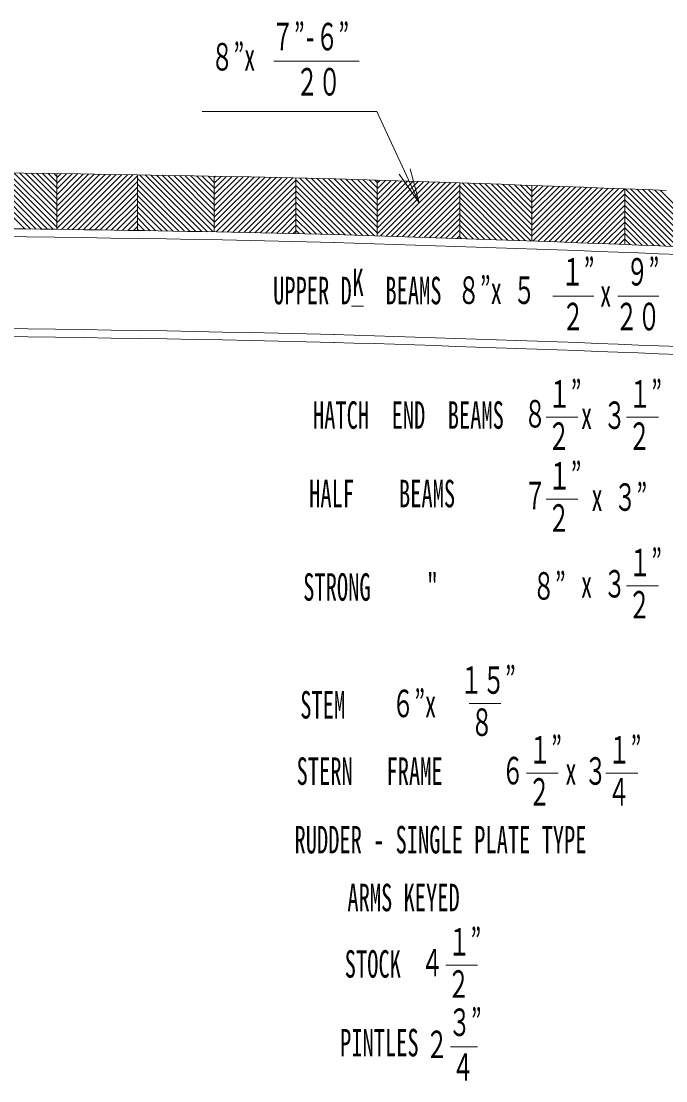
# Model space of a CAD drawing. Units: millimetres, scale not verified. Extents: x -8222 to 8222, y -5815 to 5815.
# Drawn here: x 269 to 1300, y -827 to 867 of the extents above; entities that cross this region are included whole.
import ezdxf
from ezdxf.enums import TextEntityAlignment as Align

# ---------------------------------------------------------------- set-up
doc = ezdxf.new("R2010")
doc.units = ezdxf.units.MM
doc.header["$LTSCALE"] = 20
doc.layers.add('0-0_0', color=3, linetype='Continuous', lineweight=18)
doc.layers.add('0-2_寸法', color=2, linetype='Continuous', lineweight=18)
doc.styles.add('ＭＳ ゴシック', font='')
doc.styles.get('ＭＳ ゴシック').set_extended_font_data('MS Gothic')

msp = doc.modelspace()

# ---------------------------------------------------------------- linework, layer by layer
at = {"layer": '0-0_0'}
for p, q in [((274.8, 534.82), (192.65, 616.97)), ((283.9, 534.7), (193.94, 624.66)), ((293, 534.58), (203.02, 624.56)), ((302.1, 534.47), (212.1, 624.46)), ((311.2, 534.35), (221.18, 624.36)), ((320.3, 534.22), (230.26, 624.26)), ((325.78, 537.72), (239.35, 624.15)), ((325.78, 546.7), (248.44, 624.04)), ((325.78, 555.68), (257.53, 623.94)), ((325.78, 564.66), (266.62, 623.82)), ((325.78, 573.64), (275.71, 623.71)), ((325.78, 582.62), (284.81, 623.6)), ((325.78, 591.6), (293.9, 623.48)), ((325.78, 600.58), (303, 623.36)), ((325.78, 609.56), (312.1, 623.24)), ((325.78, 618.54), (321.21, 623.12)), ((325.78, 623.06), (325.78, 534.15)), ((325.78, 616.22), (332.52, 622.96)), ((325.78, 607.24), (341.38, 622.84)), ((325.78, 598.26), (350.24, 622.72)), ((325.78, 589.28), (359.09, 622.59)), ((325.78, 580.3), (367.94, 622.46)), ((325.78, 571.32), (376.79, 622.33)), ((325.78, 562.34), (385.64, 622.2)), ((325.78, 553.36), (394.49, 622.07)), ((325.78, 544.38), (403.34, 621.93)), ((325.78, 535.4), (412.18, 621.8)), ((333.41, 534.04), (421.02, 621.66)), ((342.26, 533.92), (429.86, 621.52)), ((351.12, 533.79), (438.7, 621.38)), ((359.97, 533.67), (447.54, 621.23)), ((368.82, 533.54), (454.72, 619.44)), ((377.67, 533.41), (454.72, 610.46)), ((454.72, 621.11), (454.72, 532.2)), ((539.32, 530.72), (454.72, 615.33)), ((548.47, 530.55), (457.97, 621.06)), ((557.63, 530.38), (467.1, 620.91)), ((566.78, 530.21), (476.23, 620.75)), ((575.93, 530.03), (485.37, 620.6)), ((577.63, 537.32), (494.51, 620.44)), ((577.63, 546.3), (503.65, 620.28)), ((577.63, 555.28), (512.79, 620.12)), ((577.63, 564.26), (521.94, 619.95)), ((577.63, 573.24), (531.08, 619.79)), ((577.63, 582.22), (540.23, 619.62)), ((577.63, 591.2), (549.38, 619.45)), ((577.63, 600.18), (558.53, 619.28)), ((577.63, 609.16), (567.68, 619.11)), ((577.63, 618.14), (576.84, 618.93)), ((577.63, 618.92), (577.63, 530)), ((577.63, 616.62), (579.88, 618.88)), ((577.63, 607.64), (588.69, 618.7)), ((577.63, 598.66), (597.5, 618.53)), ((577.63, 589.68), (606.31, 618.36)), ((577.63, 580.7), (615.11, 618.18)), ((577.63, 571.72), (623.91, 618)), ((577.63, 562.74), (632.72, 617.83)), ((577.63, 553.76), (641.51, 617.64)), ((577.63, 544.78), (650.31, 617.46)), ((577.63, 535.8), (659.11, 617.28)), ((580.75, 529.94), (667.9, 617.09)), ((589.56, 529.77), (676.7, 616.9)), ((598.37, 529.6), (685.49, 616.72)), ((607.17, 529.42), (694.28, 616.52)), ((615.98, 529.25), (703.06, 616.33)), ((624.78, 529.07), (708.19, 612.48)), ((708.19, 616.22), (708.19, 527.3)), ((796.47, 525.03), (708.19, 613.31)), ((805.75, 524.73), (714.39, 616.08)), ((815.03, 524.43), (723.58, 615.88)), ((824.31, 524.13), (732.77, 615.67)), ((833.59, 523.83), (741.96, 615.46)), ((838.1, 528.29), (751.15, 615.25)), ((838.1, 537.27), (760.34, 615.03)), ((838.1, 546.25), (769.54, 614.82)), ((838.1, 555.23), (778.79, 614.54)), ((838.1, 564.21), (788.07, 614.24)), ((838.1, 573.19), (797.35, 613.94)), ((838.1, 582.17), (806.63, 613.64)), ((838.1, 591.15), (815.91, 613.34)), ((838.1, 600.13), (825.19, 613.04)), ((838.1, 609.11), (834.48, 612.74)), ((838.1, 612.63), (838.1, 523.68)), ((838.1, 607.69), (842.89, 612.47)), ((838.1, 598.71), (851.58, 612.19)), ((838.1, 589.73), (860.28, 611.91)), ((838.1, 580.75), (868.98, 611.62)), ((838.1, 571.77), (877.68, 611.34)), ((838.1, 562.79), (886.37, 611.05)), ((838.1, 553.81), (895.07, 610.77)), ((838.1, 544.83), (903.76, 610.49)), ((838.1, 535.85), (912.46, 610.2)), ((838.1, 526.87), (921.15, 609.91)), ((386.52, 533.28), (454.72, 601.48)), ((530.18, 530.89), (454.72, 606.35)), ((521.03, 531.06), (454.72, 597.37)), ((633.58, 528.89), (708.19, 603.5)), ((642.38, 528.71), (708.19, 594.52)), ((787.19, 525.33), (708.19, 604.33)), ((777.91, 525.63), (708.19, 595.34)), ((843.71, 523.5), (929.84, 609.63)), ((852.41, 523.21), (938.54, 609.34)), ((861.11, 522.93), (947.23, 609.05)), ((869.81, 522.65), (955.92, 608.76)), ((878.5, 522.36), (964.61, 608.47)), ((887.2, 522.08), (970.12, 605)), ((895.9, 521.8), (970.12, 596.02)), ((970.12, 608.29), (970.12, 519.34)), ((1056.55, 516.39), (970.12, 602.82)), ((1047.25, 516.71), (970.12, 593.84)), ((1065.86, 516.06), (973.76, 608.17)), ((1075.17, 515.73), (983.05, 607.85)), ((1084.48, 515.41), (992.34, 607.54)), ((1085.62, 523.24), (1001.64, 607.23)), ((1085.62, 532.22), (1010.93, 606.91)), ((1085.62, 541.2), (1020.23, 606.59)), ((1085.62, 550.18), (1029.53, 606.27)), ((1085.62, 559.16), (1038.83, 605.96)), ((1085.62, 568.14), (1048.13, 605.63)), ((1085.62, 577.12), (1057.44, 605.31)), ((1085.62, 586.1), (1066.74, 604.99)), ((1085.62, 595.08), (1076.05, 604.66)), ((1085.62, 604.06), (1085.35, 604.33)), ((1085.62, 604.32), (1085.62, 515.37)), ((1085.62, 603.76), (1086.17, 604.3)), ((1085.62, 594.78), (1094.84, 604)), ((1085.62, 585.8), (1103.51, 603.69)), ((1085.62, 576.82), (1112.18, 603.38)), ((1085.62, 567.84), (1120.85, 603.07)), ((1085.62, 558.86), (1129.52, 602.75)), ((1085.62, 549.88), (1138.18, 602.44)), ((1085.62, 540.9), (1146.85, 602.12)), ((1085.62, 531.92), (1155.51, 601.8)), ((1085.62, 522.94), (1164.17, 601.49)), ((1086.98, 515.32), (1172.83, 601.16)), ((1095.66, 515.01), (1181.49, 600.84)), ((1104.33, 514.7), (1190.14, 600.52)), ((1113, 514.39), (1198.8, 600.19)), ((1121.66, 514.08), (1207.45, 599.86)), ((1130.33, 513.76), (1216.1, 599.53)), ((1138.99, 513.45), (1224.74, 599.2)), ((1147.65, 513.13), (1233.39, 598.87)), ((1234.12, 598.84), (1234.12, 509.85)), ((1327.26, 506.11), (1234.55, 598.82)), ((1336.63, 505.72), (1243.9, 598.45)), ((1337.43, 513.9), (1253.24, 598.09)), ((1343.49, 516.82), (1262.59, 597.72)), ((1352.88, 516.41), (1271.95, 597.35)), ((1359.47, 518.8), (1281.3, 596.97)), ((1359.47, 527.78), (1290.66, 596.59)), ((395.37, 533.14), (454.72, 592.5)), ((404.21, 533.01), (454.72, 583.52)), ((511.89, 531.22), (454.72, 588.39)), ((502.74, 531.38), (454.72, 579.41)), ((651.18, 528.52), (708.19, 585.54)), ((659.97, 528.34), (708.19, 576.56)), ((768.64, 525.92), (708.19, 586.36)), ((759.44, 526.13), (708.19, 577.38)), ((904.59, 521.51), (970.12, 587.04)), ((913.28, 521.22), (970.12, 578.06)), ((1037.95, 517.03), (970.12, 584.86)), ((1028.65, 517.35), (970.12, 575.88)), ((1156.32, 512.81), (1234.12, 590.61)), ((1164.97, 512.49), (1234.12, 581.63)), ((1317.89, 506.5), (1234.12, 590.27)), ((1308.53, 506.88), (1234.12, 581.29)), ((413.06, 532.87), (454.72, 574.54)), ((421.9, 532.73), (454.72, 565.56)), ((493.6, 531.54), (454.72, 570.43)), ((484.47, 531.7), (454.72, 561.45)), ((668.77, 528.15), (708.19, 567.58)), ((750.25, 526.34), (708.19, 568.4)), ((741.06, 526.56), (708.19, 559.42)), ((921.98, 520.94), (970.12, 569.08)), ((930.67, 520.65), (970.12, 560.1)), ((1019.35, 517.67), (970.12, 566.9)), ((1173.63, 512.16), (1234.12, 572.65)), ((1182.29, 511.84), (1234.12, 563.67)), ((1299.17, 507.26), (1234.12, 572.31)), ((1289.81, 507.64), (1234.12, 563.33)), ((430.74, 532.59), (454.72, 556.58)), ((439.58, 532.45), (454.72, 547.59)), ((475.33, 531.86), (454.72, 552.46)), ((466.2, 532.01), (454.72, 543.48)), ((677.56, 527.97), (708.19, 558.6)), ((686.35, 527.78), (708.19, 549.62)), ((731.87, 526.77), (708.19, 550.44)), ((939.36, 520.36), (970.12, 551.12)), ((948.05, 520.07), (970.12, 542.14)), ((1010.05, 517.99), (970.12, 557.92)), ((1000.76, 518.3), (970.12, 548.94)), ((1190.94, 511.51), (1234.12, 554.69)), ((1199.59, 511.18), (1234.12, 545.71)), ((1280.45, 508.02), (1234.12, 554.35)), ((1271.1, 508.39), (1234.12, 545.37)), ((448.41, 532.31), (454.72, 538.61)), ((457.06, 532.16), (454.72, 534.5)), ((695.14, 527.58), (708.19, 540.64)), ((703.93, 527.39), (708.19, 531.66)), ((722.68, 526.97), (708.19, 541.46)), ((713.49, 527.18), (708.19, 532.48)), ((956.75, 519.78), (970.12, 533.16)), ((991.46, 518.62), (970.12, 539.96)), ((982.17, 518.93), (970.12, 530.98)), ((1208.24, 510.85), (1234.12, 536.73)), ((1216.89, 510.52), (1234.12, 527.75)), ((1261.74, 508.76), (1234.12, 536.39)), ((1252.39, 509.13), (1234.12, 527.41)), ((965.44, 519.49), (970.12, 524.18)), ((972.88, 519.24), (970.12, 522)), ((1225.54, 510.19), (1234.12, 518.77)), ((1243.05, 509.5), (1234.12, 518.43))]:
    msp.add_line(p, q, dxfattribs=at)
for points in [[(772.1, 614.76), (805.1, 613.69), (838.1, 612.63), (871.11, 611.55), (904.11, 610.47), (937.12, 609.39), (970.12, 608.29), (1003.12, 607.18), (1036.12, 606.05), (1069.12, 604.9), (1102.12, 603.74), (1135.12, 602.55), (1168.12, 601.34), (1201.12, 600.1), (1234.12, 598.84), (1267.11, 597.54), (1300.11, 596.21)], [(1353.83, 505), (1321.35, 506.35), (1288.88, 507.68), (1256.4, 508.98), (1223.92, 510.25), (1191.45, 511.49), (1158.97, 512.71), (1126.49, 513.9), (1094.01, 515.07), (1061.53, 516.22), (1029.05, 517.34), (996.57, 518.45), (964.09, 519.54), (931.61, 520.62), (899.13, 521.69), (866.66, 522.75), (834.18, 523.81), (801.7, 524.86), (769.23, 525.91)], [(1483.13, 486.67), (1450.67, 488.11), (1418.21, 489.53), (1385.75, 490.93), (1353.29, 492.31), (1320.82, 493.67), (1288.36, 494.99), (1255.89, 496.29), (1223.43, 497.56), (1190.96, 498.8), (1158.49, 500.02), (1126.02, 501.21), (1093.55, 502.38), (1061.08, 503.52), (1028.61, 504.65), (996.14, 505.75), (963.66, 506.85), (931.19, 507.93), (898.72, 509), (866.24, 510.06), (833.77, 511.11), (801.29, 512.16), (768.82, 513.21)], [(1483.4, 339.57), (1450.93, 341.01), (1418.47, 342.43), (1386, 343.84), (1353.53, 345.22), (1321.05, 346.57), (1288.58, 347.89), (1256.1, 349.19), (1223.63, 350.46), (1191.15, 351.71), (1158.67, 352.93), (1126.19, 354.12), (1093.71, 355.29), (1061.23, 356.43), (1028.75, 357.55), (996.27, 358.66), (963.79, 359.76), (931.31, 360.84), (898.84, 361.91), (866.36, 362.97), (833.88, 364.02), (801.4, 365.07), (768.93, 366.12)], [(1482.83, 326.89), (1450.37, 328.32), (1417.91, 329.75), (1385.45, 331.15), (1352.99, 332.53), (1320.53, 333.88), (1288.06, 335.21), (1255.6, 336.5), (1223.13, 337.77), (1190.66, 339.02), (1158.19, 340.24), (1125.72, 341.43), (1093.25, 342.59), (1060.78, 343.74), (1028.31, 344.86), (995.84, 345.97), (963.36, 347.06), (930.89, 348.14), (898.42, 349.21), (865.94, 350.27), (833.47, 351.33), (800.99, 352.38), (768.52, 353.43)]]:
    msp.add_lwpolyline(points, dxfattribs=at)
for centre, radius, end in [((-288.2, -44412.27), 45039.51, 90.49843), ((-288.2, -44412.27), 44950.61, 90.56888), ((-288.2, -44412.27), 44937.92, 90.47469), ((-288.2, -44559.36), 44937.92, 90.47004), ((-288.2, -44559.36), 44925.21, 90.46902)]:
    msp.add_arc(centre, radius, 88.65105, end, dxfattribs=at)
at = {"layer": '0-2_寸法'}
for p, q in [((809.25, 802.88), (673.14, 802.88)), ((837.71, 722.55), (558.27, 722.55)), ((905.15, 576.44), (837.71, 722.55)), ((905.15, 576.44), (890.86, 630.59)), ((905.15, 576.44), (873.21, 622.44)), ((1184.62, 427.05), (1119.14, 427.05)), ((1288.25, 427.05), (1222.76, 427.05)), ((796.95, 411.02), (816.52, 411.02)), ((1159, 233.68), (1108.21, 233.68)), ((1287.69, 233.68), (1236.89, 233.68)), ((1159, 102.85), (1108.21, 102.85)), ((1287.69, -35.75), (1236.89, -35.75)), ((1035.95, -223.54), (985.15, -223.54)), ((1127.74, -334.94), (1076.95, -334.94)), ((1254.75, -334.94), (1203.96, -334.94)), ((998.7, -641.94), (947.9, -641.94)), ((998.63, -772.46), (955.49, -772.46))]:
    msp.add_line(p, q, dxfattribs=at)

# ---------------------------------------------------------------- texts
at = {"layer": '0-2_寸法', "style": 'ＭＳ ゴシック', "width": 0.6}
for s, p in [('７”-６”', (669.11, 806.86)), ('８”x', (572.34, 774.67)), ('２０', (708.1, 734.73)), ('１”', (1132.4, 431.04)), ('９”', (1236.02, 431.04)), ('UPPER D   BEAMS ', (671.76, 401.02)), ('K', (798.63, 414.19)), ('８”x ５', (966.52, 401.51)), ('x', (1194.51, 397.31)), ('２', (1133.21, 359.47)), ('２０', (1218.83, 359.47)), ('１”', (1111.61, 235.71)), ('１”', (1240.29, 235.71)), ('HATCH  END  BEAMS ', (735.49, 202.06)), ('８', (1072.55, 204.06)), ('x ３', (1163.94, 201.73)), ('２', (1110.62, 168.3)), ('２', (1239.3, 168.3)), ('１”', (1111.61, 104.89)), ('HALF    BEAMS', (729.39, 76.54)), ('７', (1072.55, 73.24)), ('x ３”', (1180.74, 70.91)), ('２', (1110.62, 37.48)), ('１”', (1240.29, -33.72)), ('STRONG     "', (719.9, -72.77)), ('８”', (1086.45, -71.09)), ('x ３', (1163.94, -67.7)), ('２', (1239.3, -101.13)), ('１５”', (970.55, -221.5)), ('STEM', (715.22, -261.12)), ('６”x', (861.54, -258.88)), ('８', (987.56, -288.91)), ('１”', (1080.35, -332.9)), ('１”', (1207.36, -332.9)), ('STERN \u3000FRAME', (709.32, -367.14)), ('６', (1037, -366.29)), ('x', (1138.9, -366.88)), ('３', (1169.3, -366.88)), ('２', (1079.36, -400.31)), ('４', (1206.37, -400.31)), ('RUDDER - SINGLE PLATE TYPE', (705.97, -476.62)), ('ARMS KEYED', (790.53, -569.06)), ('１”', (951.31, -639.91)), ('STOCK', (786.26, -675.25)), ('４', (907.95, -673.3)), ('２', (950.32, -707.32)), ('３”', (952.01, -768.48)), ('PINTLES', (778.81, -801.08)), ('２', (915.54, -803.82)), ('４', (957.18, -840.05))]:
    msp.add_text(s, height=43.99, dxfattribs=at).set_placement(p, align=Align.BOTTOM_LEFT)

doc.saveas('drawing.dxf')
